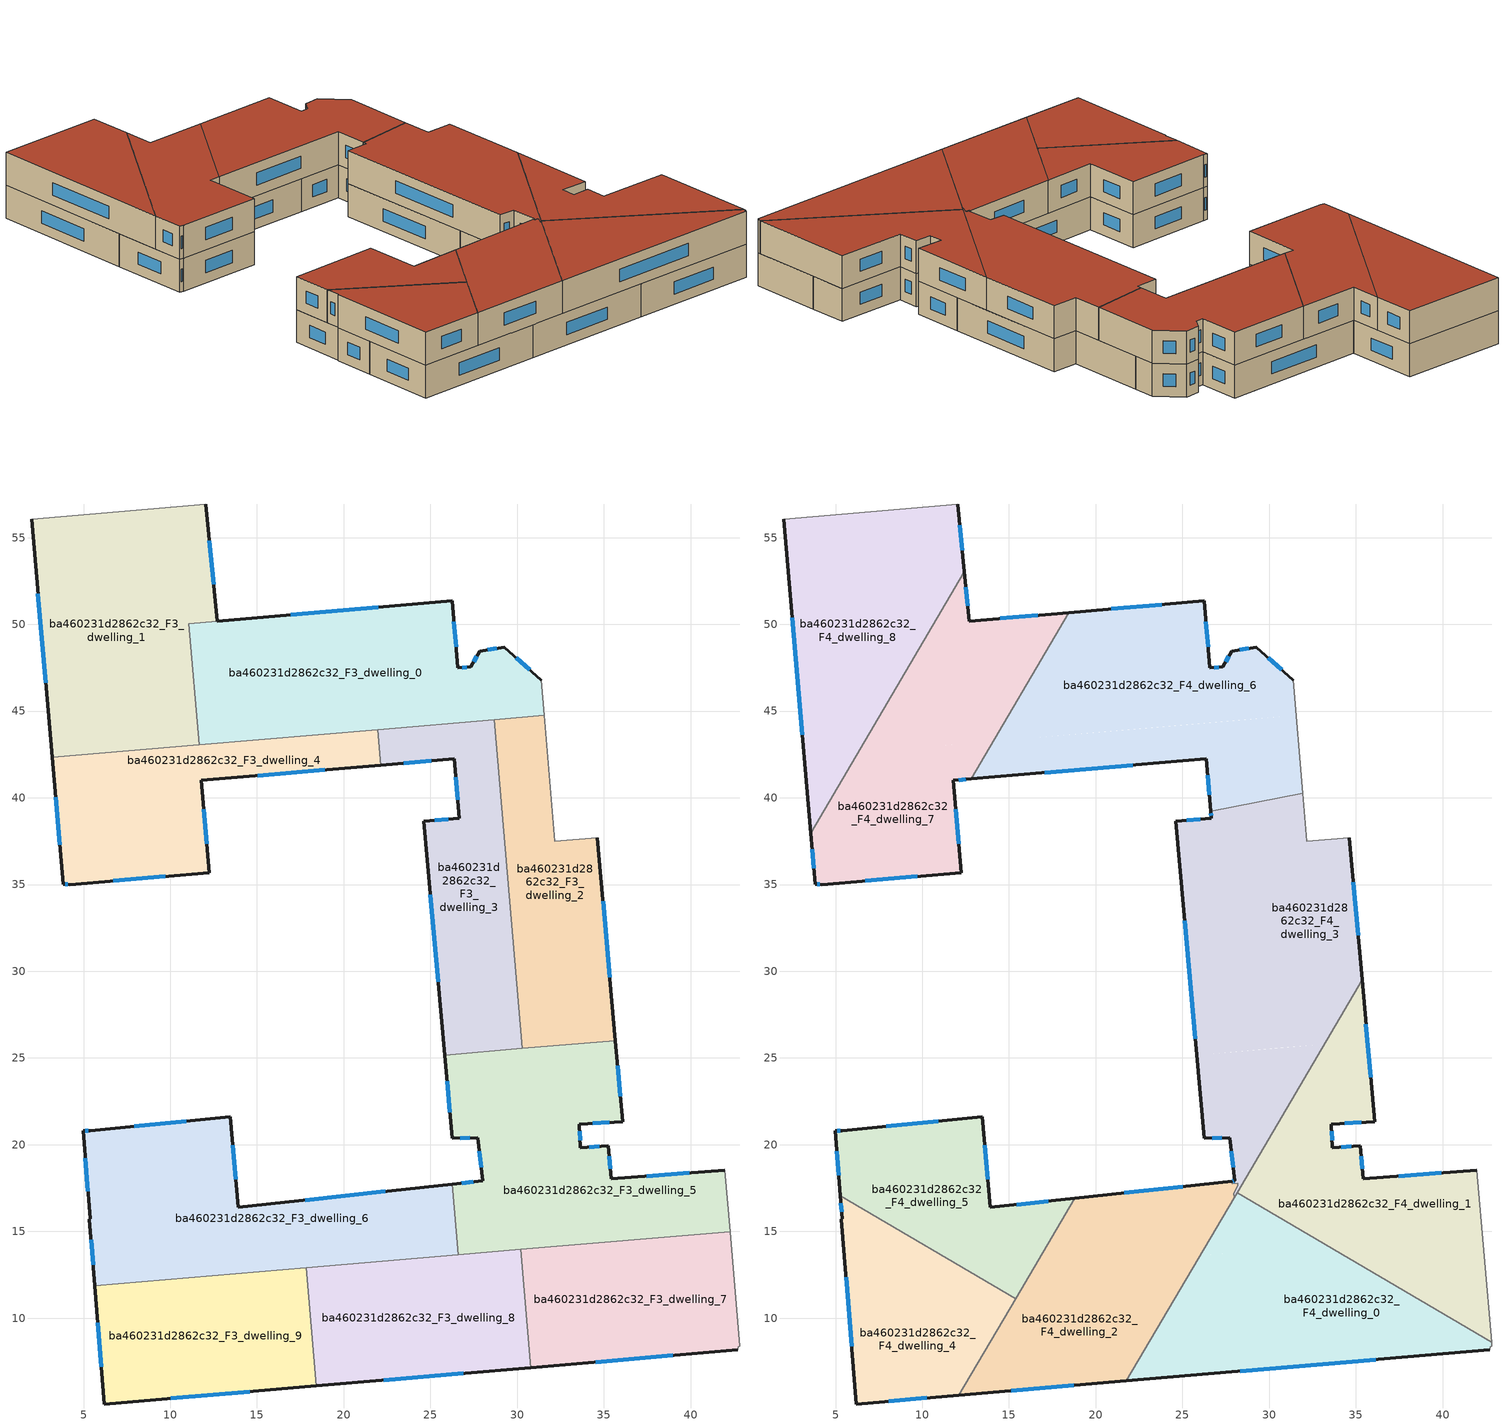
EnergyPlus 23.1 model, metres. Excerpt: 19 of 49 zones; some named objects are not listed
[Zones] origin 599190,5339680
ba460231d2862c32_F3_dwelling_0
 floor to ba460231d2862c32_F2_dwelling_0 (EU_floor_Construction): 29.27,48.69 31.39,46.78 31.56,44.75 11.66,43.05 11.06,50.04 26.25,51.35 26.59,47.49 27.33,47.55 27.85,48.46 z9
 wall outside (EU_wall_Construction): 31.39,46.78 29.27,48.69 27.85,48.46 27.33,47.55 26.59,47.49 26.25,51.35 12.71,50.18 z9:12
 wall adiabatic (EU_wall_Construction): 31.56,44.75 31.39,46.78 z9:12
 wall to ba460231d2862c32_F3_dwelling_1 (EU_wall_Construction): 12.7,50.18 11.06,50.04 11.66,43.05 z9:12
 wall to ba460231d2862c32_F3_dwelling_4 (EU_wall_Construction): 11.66,43.05 21.98,43.93 z9:12
 wall to ba460231d2862c32_F3_dwelling_2 (EU_wall_Construction): 28.69,44.51 31.56,44.75 z9:12
 wall to ba460231d2862c32_F3_dwelling_3 (EU_wall_Construction): 21.98,43.93 28.69,44.51 z9:12
 window (EU_Window_Construction): 27.69,48.18 27.5,47.83 / 28.83,48.62 28.29,48.53 / 30.73,47.38 29.94,48.09 / 22.01,50.98 16.96,50.55 / 26.48,48.7 26.36,50.14 / 27.1,47.53 26.82,47.51 z9.94:11.06
ba460231d2862c32_F3_dwelling_1
 floor to ba460231d2862c32_F2_dwelling_1 (EU_floor_Construction): 12.06,56.94 12.7,50.18 11.06,50.04 11.66,43.05 3.19,42.33 2,56.06 z9
 wall outside (EU_wall_Construction): 12.7,50.18 12.06,56.94 / 2,56.06 3.19,42.33 z9:12
 wall adiabatic (EU_wall_Construction): 12.06,56.94 2,56.06 z9:12
 wall to ba460231d2862c32_F3_dwelling_4 (EU_wall_Construction): 3.19,42.33 11.66,43.05 z9:12
 window (EU_Window_Construction): 12.5,52.3 12.26,54.82 / 2.38,51.76 2.82,46.64 z9.94:11.06
ba460231d2862c32_F3_dwelling_2
 floor to ba460231d2862c32_F2_dwelling_2 (EU_floor_Construction): 31.56,44.75 32.18,37.48 34.63,37.69 35.67,26 30.31,25.55 28.69,44.51 z9
 wall outside (EU_wall_Construction): 35.67,26 34.63,37.69 z9:12
 wall to ba460231d2862c32_F3_dwelling_3 (EU_wall_Construction): 28.69,44.51 30.31,25.55 z9:12
 wall adiabatic (EU_wall_Construction): 34.63,37.69 32.18,37.48 31.56,44.75 z9:12
 wall to ba460231d2862c32_F3_dwelling_5 (EU_wall_Construction): 30.31,25.55 35.67,26 z9:12
 window (EU_Window_Construction): 35.34,29.67 34.96,34.03 z9.94:11.06
ba460231d2862c32_F3_dwelling_3
 floor to ba460231d2862c32_F2_dwelling_3 (EU_floor_Construction): 28.69,44.51 30.31,25.55 25.83,25.16 24.6,38.65 26.66,38.83 26.37,42.25 22.15,41.89 21.97,43.93 z9
 wall outside (EU_wall_Construction): 22.15,41.89 26.37,42.25 26.66,38.83 24.6,38.65 25.83,25.16 z9:12
 wall to ba460231d2862c32_F3_dwelling_4 (EU_wall_Construction): 21.97,43.93 22.15,41.89 z9:12
 wall to ba460231d2862c32_F3_dwelling_5 (EU_wall_Construction): 25.83,25.16 30.31,25.55 z9:12
 window (EU_Window_Construction): 24.99,34.42 25.44,29.39 / 26.02,38.77 25.25,38.71 / 26.46,41.18 26.57,39.9 / 23.47,42 25.05,42.14 z9.94:11.06
ba460231d2862c32_F3_dwelling_4
 floor to ba460231d2862c32_F2_dwelling_4 (EU_floor_Construction): 21.97,43.93 22.15,41.89 11.79,41 12.25,35.69 4.2,35 3.82,35.01 3.19,42.33 z9
 wall outside (EU_wall_Construction): 3.19,42.33 3.82,35.01 4.2,35 12.25,35.69 11.79,41 22.15,41.89 z9:12
 window (EU_Window_Construction): 3.94,35.01 4.08,35 / 3.39,40.04 3.62,37.31 / 15.03,41.28 18.9,41.61 / 12.1,37.35 11.93,39.33 / 6.72,35.21 9.73,35.47 z9.94:11.06
ba460231d2862c32_F3_dwelling_5
 floor to ba460231d2862c32_F2_dwelling_5 (EU_floor_Construction): 35.67,26 36.08,21.33 33.59,21.19 33.65,19.83 35.25,19.93 35.43,18.02 41.98,18.54 42.28,14.99 26.61,13.66 26.26,17.72 28.02,17.91 27.72,20.41 26.26,20.37 25.83,25.16 z9
 wall outside (EU_wall_Construction): 25.83,25.16 26.26,20.37 27.72,20.41 28.02,17.91 26.26,17.72 / 41.98,18.54 35.43,18.02 35.25,19.93 33.65,19.83 33.59,21.19 36.08,21.33 35.67,26 z9:12
 wall adiabatic (EU_wall_Construction): 42.28,14.99 41.98,18.54 z9:12
 wall to ba460231d2862c32_F3_dwelling_6 (EU_wall_Construction): 26.26,17.72 26.61,13.66 z9:12
 wall to ba460231d2862c32_F3_dwelling_7 (EU_wall_Construction): 30.2,13.96 42.28,14.99 z9:12
 wall to ba460231d2862c32_F3_dwelling_8 (EU_wall_Construction): 26.61,13.66 30.2,13.96 z9:12
 window (EU_Window_Construction): 25.96,23.66 26.13,21.87 / 35.95,22.8 35.8,24.54 / 34.37,21.23 35.3,21.29 / 33.63,20.26 33.61,20.76 / 34.75,19.9 34.15,19.86 / 35.37,18.62 35.31,19.33 / 39.93,18.37 37.49,18.18 / 27.47,17.85 26.81,17.78 / 27.81,19.63 27.92,18.7 / 26.72,20.38 27.26,20.4 z9.94:11.06
 ceiling adiabatic (EU_roof_Construction): 33.28,14.23 28.15,17.24 26.54,14.5 26.61,13.66 z12
ba460231d2862c32_F3_dwelling_6
 floor to ba460231d2862c32_F2_dwelling_6 (EU_floor_Construction): 26.26,17.72 26.61,13.66 5.65,11.87 5.34,15.71 5.38,15.72 4.97,20.8 5.4,20.81 13.45,21.6 13.93,16.38 z9
 wall outside (EU_wall_Construction): 26.26,17.72 13.93,16.38 13.45,21.6 5.4,20.81 4.97,20.8 5.38,15.72 5.34,15.71 5.65,11.87 z9:12
 wall to ba460231d2862c32_F3_dwelling_9 (EU_wall_Construction): 5.65,11.87 17.84,12.91 z9:12
 wall to ba460231d2862c32_F3_dwelling_8 (EU_wall_Construction): 17.84,12.91 26.61,13.66 z9:12
 window (EU_Window_Construction): 5.43,14.51 5.55,13.07 / 5.1,19.21 5.25,17.32 / 5.26,20.81 5.11,20.81 / 10.93,21.35 7.92,21.06 / 13.78,18.02 13.6,19.96 / 22.4,17.3 17.8,16.8 z9.94:11.06
ba460231d2862c32_F3_dwelling_7
 floor to ba460231d2862c32_F2_dwelling_7 (EU_floor_Construction): 42.28,14.99 42.85,8.37 42.74,8.35 42.73,8.17 30.78,7.15 30.2,13.96 z9
 wall outside (EU_wall_Construction): 30.78,7.15 42.73,8.17 z9:12
 wall to ba460231d2862c32_F3_dwelling_8 (EU_wall_Construction): 30.2,13.96 30.78,7.15 z9:12
 wall adiabatic (EU_wall_Construction): 42.73,8.17 42.74,8.35 42.85,8.37 42.28,14.99 z9:12
 window (EU_Window_Construction): 34.52,7.47 38.98,7.85 z9.94:11.06
ba460231d2862c32_F3_dwelling_8
 floor to ba460231d2862c32_F2_dwelling_8 (EU_floor_Construction): 30.2,13.96 30.78,7.15 18.43,6.09 17.84,12.91 z9
 wall outside (EU_wall_Construction): 18.43,6.09 30.78,7.15 z9:12
 wall to ba460231d2862c32_F3_dwelling_9 (EU_wall_Construction): 17.84,12.91 18.43,6.09 z9:12
 window (EU_Window_Construction): 22.3,6.42 26.9,6.82 z9.94:11.06
 ceiling adiabatic (EU_roof_Construction): 21.77,6.38 26.02,13.61 17.84,12.91 18.43,6.09 z12
ba460231d2862c32_F3_dwelling_9
 floor to ba460231d2862c32_F2_dwelling_9 (EU_floor_Construction): 17.84,12.91 18.43,6.09 6.2,5.05 5.65,11.87 z9
 wall outside (EU_wall_Construction): 5.65,11.87 6.2,5.05 18.43,6.09 z9:12
 window (EU_Window_Construction): 10.03,5.38 14.59,5.77 / 5.82,9.73 6.03,7.19 z9.94:11.06
 ceiling adiabatic (EU_roof_Construction): 18.43,6.09 17.84,12.91 16.37,12.79 12.12,5.55 z12
ba460231d2862c32_F4_dwelling_0
 floor to ba460231d2862c32_F3_dwelling_7 (EU_floor_Construction): 42.83,8.62 42.85,8.37 42.74,8.35 42.73,8.17 30.78,7.15 30.2,13.96 33.28,14.23 z12
 floor to ba460231d2862c32_F3_dwelling_8 (EU_floor_Construction): 30.2,13.96 30.78,7.15 21.77,6.38 26.02,13.61 z12
 floor to ba460231d2862c32_F3_dwelling_6 (EU_floor_Construction): 26.54,14.5 26.61,13.66 26.02,13.61 z12
 floor adiabatic (EU_floor_Construction): 33.28,14.23 26.61,13.66 26.54,14.5 28.15,17.24 z12
 wall outside (EU_wall_Construction): 21.77,6.38 42.73,8.17 z12:15
 wall adiabatic (EU_wall_Construction): 42.73,8.17 42.74,8.35 42.85,8.37 42.83,8.62 z12:15
 wall to ba460231d2862c32_F4_dwelling_1 (EU_wall_Construction): 42.83,8.62 28.15,17.24 z12:15
 wall to ba460231d2862c32_F4_dwelling_2 (EU_wall_Construction): 27.98,16.94 21.77,6.38 z12:15
 wall to ba460231d2862c32_F4_dwelling_3 (EU_wall_Construction): 28.15,17.24 27.98,16.94 z12:15
 window (EU_Window_Construction): 28.34,6.94 36.16,7.61 z12.94:14.06
 roof outside (EU_roof_Construction): 42.73,8.17 42.74,8.35 42.85,8.37 42.83,8.62 28.15,17.24 21.77,6.38 z15
ba460231d2862c32_F4_dwelling_1
 floor to ba460231d2862c32_F3_dwelling_5 (EU_floor_Construction): 35.67,26 36.08,21.33 33.59,21.19 33.65,19.83 35.25,19.93 35.43,18.02 41.98,18.54 42.28,14.99 33.28,14.23 28.15,17.24 33.17,25.79 z12
 floor to ba460231d2862c32_F3_dwelling_7 (EU_floor_Construction): 42.28,14.99 42.83,8.62 33.28,14.23 z12
 floor to ba460231d2862c32_F3_dwelling_2 (EU_floor_Construction): 35.36,29.51 35.67,26 33.17,25.79 z12
 wall outside (EU_wall_Construction): 41.98,18.54 35.43,18.02 35.25,19.93 33.65,19.83 33.59,21.19 36.08,21.33 35.36,29.51 z12:15
 wall adiabatic (EU_wall_Construction): 42.83,8.62 41.98,18.54 z12:15
 wall to ba460231d2862c32_F4_dwelling_3 (EU_wall_Construction): 35.36,29.51 28.15,17.24 z12:15
 window (EU_Window_Construction): 35.37,18.62 35.31,19.33 / 39.93,18.37 37.49,18.18 / 35.86,23.9 35.58,26.95 / 34.37,21.23 35.3,21.29 / 33.63,20.26 33.61,20.76 / 34.75,19.9 34.15,19.86 z12.94:14.06
 roof outside (EU_roof_Construction): 42.83,8.62 41.98,18.54 35.43,18.02 35.25,19.93 33.65,19.83 33.59,21.19 36.08,21.33 35.36,29.51 28.15,17.24 z15
ba460231d2862c32_F4_dwelling_2
 floor to ba460231d2862c32_F3_dwelling_5 (EU_floor_Construction): 28.18,17.78 28.2,17.62 27.95,17.19 27.98,16.94 26.54,14.5 26.26,17.72 27.87,17.9 27.88,17.75 z12
 floor to ba460231d2862c32_F3_dwelling_6 (EU_floor_Construction): 26.26,17.72 26.54,14.5 26.02,13.61 16.37,12.79 18.79,16.91 z12
 floor adiabatic (EU_floor_Construction): 26.02,13.61 21.77,6.38 12.12,5.55 16.37,12.79 z12
 wall outside (EU_wall_Construction): 12.12,5.55 21.77,6.38 / 27.86,17.9 18.79,16.91 z12:15
 wall to ba460231d2862c32_F4_dwelling_3 (EU_wall_Construction): 27.98,16.94 27.95,17.19 28.2,17.62 28.18,17.78 27.88,17.75 27.86,17.9 z12:15
 wall to ba460231d2862c32_F4_dwelling_5 (EU_wall_Construction): 18.79,16.91 15.39,11.12 z12:15
 wall to ba460231d2862c32_F4_dwelling_4 (EU_wall_Construction): 15.39,11.11 12.12,5.55 z12:15
 window (EU_Window_Construction): 15.15,5.81 18.75,6.12 / 25.02,17.59 21.63,17.22 z12.94:14.06
 roof outside (EU_roof_Construction): 21.77,6.38 27.98,16.94 27.95,17.19 28.2,17.62 28.18,17.78 27.88,17.75 27.86,17.9 18.79,16.91 12.12,5.55 z15
ba460231d2862c32_F4_dwelling_3
 floor to ba460231d2862c32_F3_dwelling_2 (EU_floor_Construction): 34.63,37.69 35.36,29.51 33.17,25.79 30.31,25.55 29.1,39.7 31.95,40.25 32.18,37.48 z12
 floor to ba460231d2862c32_F3_dwelling_3 (EU_floor_Construction): 29.1,39.7 30.31,25.55 25.83,25.16 24.6,38.65 26.66,38.83 26.63,39.22 z12
 floor to ba460231d2862c32_F3_dwelling_5 (EU_floor_Construction): 33.17,25.79 27.98,16.94 27.95,17.19 28.2,17.62 28.18,17.78 27.88,17.75 27.87,17.9 28.02,17.91 27.72,20.41 26.26,20.37 25.83,25.16 z12
 wall outside (EU_wall_Construction): 26.63,39.22 26.66,38.83 24.6,38.65 26.26,20.37 27.72,20.41 28.02,17.91 27.86,17.9 / 35.36,29.51 34.63,37.69 z12:15
 wall to ba460231d2862c32_F4_dwelling_6 (EU_wall_Construction): 31.95,40.25 26.63,39.22 z12:15
 wall adiabatic (EU_wall_Construction): 34.63,37.69 32.18,37.48 31.95,40.25 z12:15
 window (EU_Window_Construction): 27.97,17.91 27.91,17.9 / 27.81,19.63 27.92,18.7 / 26.72,20.38 27.26,20.4 / 25.12,32.92 25.74,26.1 / 26.02,38.77 25.25,38.71 / 26.64,39.1 26.65,38.95 / 35.13,32.07 34.86,35.13 z12.94:14.06
 roof outside (EU_roof_Construction): 28.2,17.62 27.95,17.19 27.98,16.94 35.36,29.51 34.63,37.69 32.18,37.48 31.95,40.25 26.63,39.22 26.66,38.83 24.6,38.65 26.26,20.37 27.72,20.41 28.02,17.91 27.86,17.9 27.88,17.75 28.18,17.78 z15
ba460231d2862c32_F4_dwelling_4
 floor to ba460231d2862c32_F3_dwelling_9 (EU_floor_Construction): 15.39,11.12 12.12,5.55 6.2,5.05 5.65,11.87 13.03,12.5 z12
 floor to ba460231d2862c32_F3_dwelling_6 (EU_floor_Construction): 13.03,12.5 5.65,11.87 5.34,15.71 5.38,15.72 5.27,17.05 z12
 wall outside (EU_wall_Construction): 5.27,17.05 5.38,15.72 5.34,15.71 6.2,5.05 12.12,5.55 z12:15
 wall to ba460231d2862c32_F4_dwelling_5 (EU_wall_Construction): 15.39,11.12 5.27,17.05 z12:15
 window (EU_Window_Construction): 5.31,16.64 5.35,16.14 / 8.06,5.21 10.26,5.4 / 5.61,12.37 5.93,8.39 z12.94:14.06
 roof outside (EU_roof_Construction): 12.12,5.55 15.39,11.12 5.27,17.05 5.38,15.72 5.34,15.71 6.2,5.05 z15
ba460231d2862c32_F4_dwelling_5
 floor to ba460231d2862c32_F3_dwelling_6 (EU_floor_Construction): 18.79,16.91 16.37,12.79 13.03,12.5 5.27,17.05 4.97,20.8 5.4,20.81 13.45,21.6 13.93,16.38 z12
 floor to ba460231d2862c32_F3_dwelling_9 (EU_floor_Construction): 16.37,12.79 15.39,11.12 13.03,12.5 z12
 wall outside (EU_wall_Construction): 18.79,16.91 13.93,16.38 13.45,21.6 5.4,20.81 4.97,20.8 5.27,17.05 z12:15
 window (EU_Window_Construction): 10.93,21.35 7.92,21.06 / 13.78,18.02 13.6,19.96 / 17.27,16.74 15.45,16.54 / 5.07,19.63 5.18,18.23 / 5.26,20.81 5.11,20.81 z12.94:14.06
 roof outside (EU_roof_Construction): 15.39,11.12 18.79,16.91 13.93,16.38 13.45,21.6 5.4,20.81 4.97,20.8 5.27,17.05 z15
ba460231d2862c32_F4_dwelling_6
 floor to ba460231d2862c32_F3_dwelling_0 (EU_floor_Construction): 29.27,48.69 31.39,46.78 31.56,44.75 14.1,43.26 18.45,50.68 26.25,51.35 26.59,47.49 27.33,47.55 27.85,48.46 z12
 floor to ba460231d2862c32_F3_dwelling_4 (EU_floor_Construction): 21.98,43.93 22.15,41.89 12.82,41.09 14.1,43.26 z12
 floor to ba460231d2862c32_F3_dwelling_2 (EU_floor_Construction): 31.56,44.75 31.95,40.25 29.1,39.7 28.69,44.51 z12
 floor to ba460231d2862c32_F3_dwelling_3 (EU_floor_Construction): 28.69,44.51 29.1,39.7 26.63,39.22 26.37,42.25 22.15,41.89 21.98,43.93 z12
 wall outside (EU_wall_Construction): 12.82,41.09 26.37,42.25 26.63,39.22 / 31.39,46.78 29.27,48.69 27.85,48.46 27.33,47.55 26.59,47.49 26.25,51.35 18.45,50.68 z12:15
 wall to ba460231d2862c32_F4_dwelling_7 (EU_wall_Construction): 18.45,50.68 12.82,41.09 z12:15
 wall adiabatic (EU_wall_Construction): 31.95,40.25 31.39,46.78 z12:15
 window (EU_Window_Construction): 17.07,41.45 22.12,41.89 / 23.81,51.14 20.9,50.89 / 26.48,48.7 26.36,50.14 / 27.1,47.53 26.82,47.51 / 27.69,48.18 27.5,47.83 / 28.83,48.62 28.29,48.53 / 30.73,47.38 29.94,48.09 / 26.45,41.3 26.55,40.17 z12.94:14.06
 roof outside (EU_roof_Construction): 31.95,40.25 31.39,46.78 29.27,48.69 27.85,48.46 27.33,47.55 26.59,47.49 26.25,51.35 18.45,50.68 12.82,41.09 26.37,42.25 26.63,39.22 z15
ba460231d2862c32_F4_dwelling_7
 floor to ba460231d2862c32_F3_dwelling_4 (EU_floor_Construction): 14.1,43.26 12.82,41.09 11.79,41 12.25,35.69 4.2,35 3.82,35.01 3.57,37.95 6.3,42.6 z12
 floor to ba460231d2862c32_F3_dwelling_0 (EU_floor_Construction): 18.45,50.68 14.1,43.26 11.66,43.05 11.06,50.04 z12
 floor to ba460231d2862c32_F3_dwelling_1 (EU_floor_Construction): 12.43,53.04 12.7,50.18 11.06,50.04 11.66,43.05 6.3,42.6 z12
 wall outside (EU_wall_Construction): 3.57,37.95 3.82,35.01 4.2,35 12.25,35.69 11.79,41 12.82,41.09 / 18.45,50.68 12.7,50.18 12.43,53.04 z12:15
 wall to ba460231d2862c32_F4_dwelling_8 (EU_wall_Construction): 12.43,53.04 3.57,37.95 z12:15
 window (EU_Window_Construction): 3.94,35.01 4.08,35 / 3.65,37.03 3.74,35.93 / 12.62,51.08 12.52,52.15 / 16.65,50.52 14.51,50.34 / 12.11,41.03 12.5,41.06 / 12.1,37.35 11.93,39.33 / 6.72,35.21 9.73,35.47 z12.94:14.06
 roof outside (EU_roof_Construction): 12.25,35.69 11.79,41 12.82,41.09 18.45,50.68 12.7,50.18 12.43,53.04 3.57,37.95 3.82,35.01 4.2,35 z15
ba460231d2862c32_F4_dwelling_8
 floor to ba460231d2862c32_F3_dwelling_1 (EU_floor_Construction): 12.06,56.94 12.43,53.04 6.3,42.6 3.19,42.33 2,56.06 z12
 floor to ba460231d2862c32_F3_dwelling_4 (EU_floor_Construction): 6.3,42.6 3.57,37.95 3.19,42.33 z12
 wall outside (EU_wall_Construction): 2,56.06 3.57,37.95 / 12.43,53.04 12.06,56.94 z12:15
 wall adiabatic (EU_wall_Construction): 12.06,56.94 2,56.06 z12:15
 window (EU_Window_Construction): 2.49,50.38 3.08,43.63 / 12.31,54.26 12.17,55.72 z12.94:14.06
 roof outside (EU_roof_Construction): 3.57,37.95 12.43,53.04 12.06,56.94 2,56.06 z15
[Building]
EU S2 Campaign: North Axis=0; Terrain=City; Solar Distribution=FullExterior
[Site:Location]
Vienna: Latitude=48; Longitude=16.5; Time Zone=1; Elevation=183
[SizingPeriod:WeatherFileDays]
AnnualSizingPeriod: Begin Month=1; Begin Day of Month=1; End Month=12; End Day of Month=31; Day of Week for Start Day=Monday; Use Weather File Daylight Saving Period=No; Use Weather File Rain and Snow Indicators=No
[MATERIAL]
EU_InternalMass_Material: Roughness=MediumRough; Thickness=0.1; Conductivity=1; Density=1800; Specific Heat=900; Thermal Absorptance=0.9; Solar Absorptance=0.7; Visible Absorptance=0.7
[MATERIAL:NOMASS] Roughness=MediumRough; Thermal Absorptance=0.9; Solar Absorptance=0.7; Visible Absorptance=0.7
Name | Thermal Resistance
EU_wall_NoMass | 0.914258
EU_roof_NoMass | 0.954009
EU_floor_NoMass | 1.09711
[WINDOWMATERIAL:SIMPLEGLAZINGSYSTEM]
EU_Window_SimpleGlazing: UFactor=2.09642; Solar Heat Gain Coefficient=0.65; Visible Transmittance=0.65
[CONSTRUCTION]
EU_wall_Construction: EU_wall_NoMass
EU_roof_Construction: EU_roof_NoMass
EU_floor_Construction: EU_floor_NoMass
EU_Window_Construction: EU_Window_SimpleGlazing
EU_InternalMass_Construction: EU_InternalMass_Material
[ZONE] Type=1; Multiplier=1; Ceiling Height=autocalculate; Floor Area=autocalculate; Part of Total Floor Area=Yes
Name | Volume
ba460231d2862c32_F3_dwelling_0 | 369.883
ba460231d2862c32_F4_dwelling_0 | 335.484
ba460231d2862c32_F3_dwelling_1 | 384.804
ba460231d2862c32_F4_dwelling_1 | 335.495
ba460231d2862c32_F3_dwelling_2 | 251.637
ba460231d2862c32_F4_dwelling_2 | 314.822
ba460231d2862c32_F3_dwelling_3 | 251.6
ba460231d2862c32_F4_dwelling_3 | 480.674
ba460231d2862c32_F3_dwelling_4 | 251.621
ba460231d2862c32_F4_dwelling_4 | 221.366
ba460231d2862c32_F3_dwelling_5 | 377.422
ba460231d2862c32_F4_dwelling_5 | 221.333
ba460231d2862c32_F3_dwelling_6 | 377.431
ba460231d2862c32_F4_dwelling_6 | 423.177
ba460231d2862c32_F3_dwelling_7 | 248.802
ba460231d2862c32_F4_dwelling_7 | 351.469
ba460231d2862c32_F3_dwelling_8 | 254.412
ba460231d2862c32_F4_dwelling_8 | 335.465
ba460231d2862c32_F3_dwelling_9 | 251.58
[INTERNALMASS] Construction=EU_InternalMass_Construction
Name | Zone or ZoneList | Surface Area
ba460231d2862c32_F3_dwelling_0_EU_InternalMass | ba460231d2862c32_F3_dwelling_0 | 123.329
ba460231d2862c32_F3_dwelling_1_EU_InternalMass | ba460231d2862c32_F3_dwelling_1 | 128.268
ba460231d2862c32_F3_dwelling_2_EU_InternalMass | ba460231d2862c32_F3_dwelling_2 | 83.8791
ba460231d2862c32_F3_dwelling_3_EU_InternalMass | ba460231d2862c32_F3_dwelling_3 | 83.8667
ba460231d2862c32_F3_dwelling_4_EU_InternalMass | ba460231d2862c32_F3_dwelling_4 | 83.874
ba460231d2862c32_F3_dwelling_5_EU_InternalMass | ba460231d2862c32_F3_dwelling_5 | 125.807
ba460231d2862c32_F3_dwelling_6_EU_InternalMass | ba460231d2862c32_F3_dwelling_6 | 125.81
ba460231d2862c32_F3_dwelling_7_EU_InternalMass | ba460231d2862c32_F3_dwelling_7 | 82.9337
ba460231d2862c32_F3_dwelling_8_EU_InternalMass | ba460231d2862c32_F3_dwelling_8 | 84.8036
ba460231d2862c32_F3_dwelling_9_EU_InternalMass | ba460231d2862c32_F3_dwelling_9 | 83.8601
ba460231d2862c32_F4_dwelling_0_EU_InternalMass | ba460231d2862c32_F4_dwelling_0 | 111.831
ba460231d2862c32_F4_dwelling_1_EU_InternalMass | ba460231d2862c32_F4_dwelling_1 | 111.831
ba460231d2862c32_F4_dwelling_2_EU_InternalMass | ba460231d2862c32_F4_dwelling_2 | 104.941
ba460231d2862c32_F4_dwelling_3_EU_InternalMass | ba460231d2862c32_F4_dwelling_3 | 160.218
ba460231d2862c32_F4_dwelling_4_EU_InternalMass | ba460231d2862c32_F4_dwelling_4 | 73.7896
ba460231d2862c32_F4_dwelling_5_EU_InternalMass | ba460231d2862c32_F4_dwelling_5 | 73.7776
ba460231d2862c32_F4_dwelling_6_EU_InternalMass | ba460231d2862c32_F4_dwelling_6 | 141.058
ba460231d2862c32_F4_dwelling_7_EU_InternalMass | ba460231d2862c32_F4_dwelling_7 | 117.158
ba460231d2862c32_F4_dwelling_8_EU_InternalMass | ba460231d2862c32_F4_dwelling_8 | 111.822
[OTHEREQUIPMENT] Fuel Type=Electricity; Design Level Calculation Method=Watts/Area; Power per Zone Floor Area=1; Fraction Latent=0; Fraction Radiant=0; Fraction Lost=0; Carbon Dioxide Generation Rate=0; EndUse Subcategory=EU_Step8_InternalGains
Name | Zone or ZoneList or Space or SpaceList | Schedule
EU_Step8_InternalGain_ba460231d2862c32_F3_dwelling_0_f000 | ba460231d2862c32_F3_dwelling_0 | EU_Step8_GainSchedule_ba460231d2862c32_F3_dwelling_0_f000
EU_Step8_InternalGain_ba460231d2862c32_F3_dwelling_1_f000 | ba460231d2862c32_F3_dwelling_1 | EU_Step8_GainSchedule_ba460231d2862c32_F3_dwelling_1_f000
EU_Step8_InternalGain_ba460231d2862c32_F3_dwelling_2_f000 | ba460231d2862c32_F3_dwelling_2 | EU_Step8_GainSchedule_ba460231d2862c32_F3_dwelling_2_f000
EU_Step8_InternalGain_ba460231d2862c32_F3_dwelling_3_f000 | ba460231d2862c32_F3_dwelling_3 | EU_Step8_GainSchedule_ba460231d2862c32_F3_dwelling_3_f000
EU_Step8_InternalGain_ba460231d2862c32_F3_dwelling_4_f000 | ba460231d2862c32_F3_dwelling_4 | EU_Step8_GainSchedule_ba460231d2862c32_F3_dwelling_4_f000
EU_Step8_InternalGain_ba460231d2862c32_F3_dwelling_5_f000 | ba460231d2862c32_F3_dwelling_5 | EU_Step8_GainSchedule_ba460231d2862c32_F3_dwelling_5_f000
EU_Step8_InternalGain_ba460231d2862c32_F3_dwelling_6_f000 | ba460231d2862c32_F3_dwelling_6 | EU_Step8_GainSchedule_ba460231d2862c32_F3_dwelling_6_f000
EU_Step8_InternalGain_ba460231d2862c32_F3_dwelling_7_f000 | ba460231d2862c32_F3_dwelling_7 | EU_Step8_GainSchedule_ba460231d2862c32_F3_dwelling_7_f000
EU_Step8_InternalGain_ba460231d2862c32_F3_dwelling_8_f000 | ba460231d2862c32_F3_dwelling_8 | EU_Step8_GainSchedule_ba460231d2862c32_F3_dwelling_8_f000
EU_Step8_InternalGain_ba460231d2862c32_F3_dwelling_9_f000 | ba460231d2862c32_F3_dwelling_9 | EU_Step8_GainSchedule_ba460231d2862c32_F3_dwelling_9_f000
EU_Step8_InternalGain_ba460231d2862c32_F4_dwelling_0_f000 | ba460231d2862c32_F4_dwelling_0 | EU_Step8_GainSchedule_ba460231d2862c32_F4_dwelling_0_f000
EU_Step8_InternalGain_ba460231d2862c32_F4_dwelling_1_f000 | ba460231d2862c32_F4_dwelling_1 | EU_Step8_GainSchedule_ba460231d2862c32_F4_dwelling_1_f000
EU_Step8_InternalGain_ba460231d2862c32_F4_dwelling_2_f000 | ba460231d2862c32_F4_dwelling_2 | EU_Step8_GainSchedule_ba460231d2862c32_F4_dwelling_2_f000
EU_Step8_InternalGain_ba460231d2862c32_F4_dwelling_3_f000 | ba460231d2862c32_F4_dwelling_3 | EU_Step8_GainSchedule_ba460231d2862c32_F4_dwelling_3_f000
EU_Step8_InternalGain_ba460231d2862c32_F4_dwelling_4_f000 | ba460231d2862c32_F4_dwelling_4 | EU_Step8_GainSchedule_ba460231d2862c32_F4_dwelling_4_f000
EU_Step8_InternalGain_ba460231d2862c32_F4_dwelling_5_f000 | ba460231d2862c32_F4_dwelling_5 | EU_Step8_GainSchedule_ba460231d2862c32_F4_dwelling_5_f000
EU_Step8_InternalGain_ba460231d2862c32_F4_dwelling_6_f000 | ba460231d2862c32_F4_dwelling_6 | EU_Step8_GainSchedule_ba460231d2862c32_F4_dwelling_6_f000
EU_Step8_InternalGain_ba460231d2862c32_F4_dwelling_7_f000 | ba460231d2862c32_F4_dwelling_7 | EU_Step8_GainSchedule_ba460231d2862c32_F4_dwelling_7_f000
EU_Step8_InternalGain_ba460231d2862c32_F4_dwelling_8_f000 | ba460231d2862c32_F4_dwelling_8 | EU_Step8_GainSchedule_ba460231d2862c32_F4_dwelling_8_f000
[ZONEVENTILATION:DESIGNFLOWRATE] Schedule=EU_AlwaysOn; Design Flow Rate Calculation Method=AirChanges/Hour; Air Changes per Hour=0.546891; Ventilation Type=Natural; Fan Pressure Rise=0; Fan Total Efficiency=1; Constant Term Coefficient=1; Temperature Term Coefficient=0; Velocity Term Coefficient=0; Velocity Squared Term Coefficient=0; Minimum Indoor Temperature=-100; Maximum Indoor Temperature=100; Delta Temperature=-100; Minimum Outdoor Temperature=-100; Maximum Outdoor Temperature=100; Maximum Wind Speed=40
Name | Zone or ZoneList or Space or SpaceList
EU_ConstantAir_ba460231d2862c32_F3_dwelling_0 | ba460231d2862c32_F3_dwelling_0
EU_ConstantAir_ba460231d2862c32_F3_dwelling_1 | ba460231d2862c32_F3_dwelling_1
EU_ConstantAir_ba460231d2862c32_F3_dwelling_2 | ba460231d2862c32_F3_dwelling_2
EU_ConstantAir_ba460231d2862c32_F3_dwelling_3 | ba460231d2862c32_F3_dwelling_3
EU_ConstantAir_ba460231d2862c32_F3_dwelling_4 | ba460231d2862c32_F3_dwelling_4
EU_ConstantAir_ba460231d2862c32_F3_dwelling_5 | ba460231d2862c32_F3_dwelling_5
EU_ConstantAir_ba460231d2862c32_F3_dwelling_6 | ba460231d2862c32_F3_dwelling_6
EU_ConstantAir_ba460231d2862c32_F3_dwelling_7 | ba460231d2862c32_F3_dwelling_7
EU_ConstantAir_ba460231d2862c32_F3_dwelling_8 | ba460231d2862c32_F3_dwelling_8
EU_ConstantAir_ba460231d2862c32_F3_dwelling_9 | ba460231d2862c32_F3_dwelling_9
EU_ConstantAir_ba460231d2862c32_F4_dwelling_0 | ba460231d2862c32_F4_dwelling_0
EU_ConstantAir_ba460231d2862c32_F4_dwelling_1 | ba460231d2862c32_F4_dwelling_1
EU_ConstantAir_ba460231d2862c32_F4_dwelling_2 | ba460231d2862c32_F4_dwelling_2
EU_ConstantAir_ba460231d2862c32_F4_dwelling_3 | ba460231d2862c32_F4_dwelling_3
EU_ConstantAir_ba460231d2862c32_F4_dwelling_4 | ba460231d2862c32_F4_dwelling_4
EU_ConstantAir_ba460231d2862c32_F4_dwelling_5 | ba460231d2862c32_F4_dwelling_5
EU_ConstantAir_ba460231d2862c32_F4_dwelling_6 | ba460231d2862c32_F4_dwelling_6
EU_ConstantAir_ba460231d2862c32_F4_dwelling_7 | ba460231d2862c32_F4_dwelling_7
EU_ConstantAir_ba460231d2862c32_F4_dwelling_8 | ba460231d2862c32_F4_dwelling_8
[HVACTEMPLATE:THERMOSTAT] Constant Heating Setpoint=20; Constant Cooling Setpoint=50
EU_HeatOnly_ba460231d2862c32_F3_dwelling_5; EU_HeatOnly_ba460231d2862c32_F3_dwelling_6; EU_HeatOnly_ba460231d2862c32_F3_dwelling_7; EU_HeatOnly_ba460231d2862c32_F3_dwelling_8; EU_HeatOnly_ba460231d2862c32_F3_dwelling_9; EU_HeatOnly_ba460231d2862c32_F4_dwelling_0; EU_HeatOnly_ba460231d2862c32_F4_dwelling_1; EU_HeatOnly_ba460231d2862c32_F4_dwelling_2; EU_HeatOnly_ba460231d2862c32_F4_dwelling_3; EU_HeatOnly_ba460231d2862c32_F4_dwelling_4; EU_HeatOnly_ba460231d2862c32_F4_dwelling_5; EU_HeatOnly_ba460231d2862c32_F4_dwelling_6; EU_HeatOnly_ba460231d2862c32_F4_dwelling_7; EU_HeatOnly_ba460231d2862c32_F4_dwelling_8
[HVACTEMPLATE:ZONE:IDEALLOADSAIRSYSTEM] System Availability Schedule=EU_AlwaysOn; Maximum Heating Supply Air Temperature=50; Minimum Cooling Supply Air Temperature=13; Maximum Heating Supply Air Humidity Ratio=0.0156; Minimum Cooling Supply Air Humidity Ratio=0.0077; Heating Limit=NoLimit; Cooling Limit=NoLimit; Heating Availability Schedule=EU_AlwaysOn; Cooling Availability Schedule=EU_CoolingOff; Dehumidification Control Type=ConstantSensibleHeatRatio; Cooling Sensible Heat Ratio=0.7; Dehumidification Setpoint=60; Humidification Control Type=None; Humidification Setpoint=30; Outdoor Air Method=None; Outdoor Air Flow Rate per Person=0.00944; Outdoor Air Flow Rate per Zone Floor Area=0; Outdoor Air Flow Rate per Zone=0; Demand Controlled Ventilation Type=None; Outdoor Air Economizer Type=NoEconomizer; Heat Recovery Type=None; Sensible Heat Recovery Effectiveness=0.7; Latent Heat Recovery Effectiveness=0.65
Name | Template Thermostat
ba460231d2862c32_F3_dwelling_0 | EU_HeatOnly_ba460231d2862c32_F3_dwelling_0
ba460231d2862c32_F3_dwelling_1 | EU_HeatOnly_ba460231d2862c32_F3_dwelling_1
ba460231d2862c32_F3_dwelling_2 | EU_HeatOnly_ba460231d2862c32_F3_dwelling_2
ba460231d2862c32_F3_dwelling_3 | EU_HeatOnly_ba460231d2862c32_F3_dwelling_3
ba460231d2862c32_F3_dwelling_4 | EU_HeatOnly_ba460231d2862c32_F3_dwelling_4
ba460231d2862c32_F3_dwelling_5 | EU_HeatOnly_ba460231d2862c32_F3_dwelling_5
ba460231d2862c32_F3_dwelling_6 | EU_HeatOnly_ba460231d2862c32_F3_dwelling_6
ba460231d2862c32_F3_dwelling_7 | EU_HeatOnly_ba460231d2862c32_F3_dwelling_7
ba460231d2862c32_F3_dwelling_8 | EU_HeatOnly_ba460231d2862c32_F3_dwelling_8
ba460231d2862c32_F3_dwelling_9 | EU_HeatOnly_ba460231d2862c32_F3_dwelling_9
ba460231d2862c32_F4_dwelling_0 | EU_HeatOnly_ba460231d2862c32_F4_dwelling_0
ba460231d2862c32_F4_dwelling_1 | EU_HeatOnly_ba460231d2862c32_F4_dwelling_1
ba460231d2862c32_F4_dwelling_2 | EU_HeatOnly_ba460231d2862c32_F4_dwelling_2
ba460231d2862c32_F4_dwelling_3 | EU_HeatOnly_ba460231d2862c32_F4_dwelling_3
ba460231d2862c32_F4_dwelling_4 | EU_HeatOnly_ba460231d2862c32_F4_dwelling_4
ba460231d2862c32_F4_dwelling_5 | EU_HeatOnly_ba460231d2862c32_F4_dwelling_5
ba460231d2862c32_F4_dwelling_6 | EU_HeatOnly_ba460231d2862c32_F4_dwelling_6
ba460231d2862c32_F4_dwelling_7 | EU_HeatOnly_ba460231d2862c32_F4_dwelling_7
ba460231d2862c32_F4_dwelling_8 | EU_HeatOnly_ba460231d2862c32_F4_dwelling_8
[SIZING:ZONE] Zone Cooling Design Supply Air Temperature Input Method=SupplyAirTemperature; Zone Cooling Design Supply Air Temperature=13; Zone Heating Design Supply Air Temperature Input Method=SupplyAirTemperature; Zone Heating Design Supply Air Temperature=50; Zone Cooling Design Supply Air Humidity Ratio=0.008; Zone Heating Design Supply Air Humidity Ratio=0.008; Cooling Design Air Flow Method=DesignDay; Cooling Design Air Flow Rate=0; Cooling Minimum Air Flow per Zone Floor Area=0.000762; Cooling Minimum Air Flow=0; Cooling Minimum Air Flow Fraction=0.2; Heating Design Air Flow Method=DesignDay; Heating Design Air Flow Rate=0; Heating Maximum Air Flow per Zone Floor Area=0.002032; Heating Maximum Air Flow=0.141576; Heating Maximum Air Flow Fraction=0.3; Account for Dedicated Outdoor Air System=No; Dedicated Outdoor Air System Control Strategy=NeutralSupplyAir; Dedicated Outdoor Air Low Setpoint Temperature for Design=autosize; Dedicated Outdoor Air High Setpoint Temperature for Design=autosize; Zone Load Sizing Method=Sensible Load Only No Latent Load; Zone Latent Cooling Design Supply Air Humidity Ratio Input Method=HumidityRatioDifference; Zone Cooling Design Supply Air Humidity Ratio Difference=0.005; Zone Latent Heating Design Supply Air Humidity Ratio Input Method=HumidityRatioDifference; Zone Humidification Design Supply Air Humidity Ratio Difference=0.005
ba460231d2862c32_F3_dwelling_0; ba460231d2862c32_F3_dwelling_1; ba460231d2862c32_F3_dwelling_2; ba460231d2862c32_F3_dwelling_3; ba460231d2862c32_F3_dwelling_4; ba460231d2862c32_F3_dwelling_5; ba460231d2862c32_F3_dwelling_6; ba460231d2862c32_F3_dwelling_7; ba460231d2862c32_F3_dwelling_8; ba460231d2862c32_F3_dwelling_9; ba460231d2862c32_F4_dwelling_0; ba460231d2862c32_F4_dwelling_1; ba460231d2862c32_F4_dwelling_2; ba460231d2862c32_F4_dwelling_3; ba460231d2862c32_F4_dwelling_4; ba460231d2862c32_F4_dwelling_5; ba460231d2862c32_F4_dwelling_6; ba460231d2862c32_F4_dwelling_7; ba460231d2862c32_F4_dwelling_8
[SCHEDULE:CONSTANT]
Name | Hourly Value
EU_AlwaysOn | 1
EU_CoolingOff | 0
[SCHEDULE:FILE] Column Number=1; Rows to Skip at Top=0; Number of Hours of Data=8760; Column Separator=Comma; Interpolate to Timestep=No; Minutes per Item=60; Adjust Schedule for Daylight Savings=Yes
Name | File
EU_Step8_GainSchedule_ba460231d2862c32_F3_dwelling_0_f000 | ../../schedules/ba460231d2862c32/ba460231d2862c32_F3_dwelling_0_f000_gain.csv
EU_Step8_GainSchedule_ba460231d2862c32_F3_dwelling_1_f000 | ../../schedules/ba460231d2862c32/ba460231d2862c32_F3_dwelling_1_f000_gain.csv
EU_Step8_GainSchedule_ba460231d2862c32_F3_dwelling_2_f000 | ../../schedules/ba460231d2862c32/ba460231d2862c32_F3_dwelling_2_f000_gain.csv
EU_Step8_GainSchedule_ba460231d2862c32_F3_dwelling_3_f000 | ../../schedules/ba460231d2862c32/ba460231d2862c32_F3_dwelling_3_f000_gain.csv
EU_Step8_GainSchedule_ba460231d2862c32_F3_dwelling_4_f000 | ../../schedules/ba460231d2862c32/ba460231d2862c32_F3_dwelling_4_f000_gain.csv
EU_Step8_GainSchedule_ba460231d2862c32_F3_dwelling_5_f000 | ../../schedules/ba460231d2862c32/ba460231d2862c32_F3_dwelling_5_f000_gain.csv
EU_Step8_GainSchedule_ba460231d2862c32_F3_dwelling_6_f000 | ../../schedules/ba460231d2862c32/ba460231d2862c32_F3_dwelling_6_f000_gain.csv
EU_Step8_GainSchedule_ba460231d2862c32_F3_dwelling_7_f000 | ../../schedules/ba460231d2862c32/ba460231d2862c32_F3_dwelling_7_f000_gain.csv
EU_Step8_GainSchedule_ba460231d2862c32_F3_dwelling_8_f000 | ../../schedules/ba460231d2862c32/ba460231d2862c32_F3_dwelling_8_f000_gain.csv
EU_Step8_GainSchedule_ba460231d2862c32_F3_dwelling_9_f000 | ../../schedules/ba460231d2862c32/ba460231d2862c32_F3_dwelling_9_f000_gain.csv
EU_Step8_GainSchedule_ba460231d2862c32_F4_dwelling_0_f000 | ../../schedules/ba460231d2862c32/ba460231d2862c32_F4_dwelling_0_f000_gain.csv
EU_Step8_GainSchedule_ba460231d2862c32_F4_dwelling_1_f000 | ../../schedules/ba460231d2862c32/ba460231d2862c32_F4_dwelling_1_f000_gain.csv
EU_Step8_GainSchedule_ba460231d2862c32_F4_dwelling_2_f000 | ../../schedules/ba460231d2862c32/ba460231d2862c32_F4_dwelling_2_f000_gain.csv
EU_Step8_GainSchedule_ba460231d2862c32_F4_dwelling_3_f000 | ../../schedules/ba460231d2862c32/ba460231d2862c32_F4_dwelling_3_f000_gain.csv
EU_Step8_GainSchedule_ba460231d2862c32_F4_dwelling_4_f000 | ../../schedules/ba460231d2862c32/ba460231d2862c32_F4_dwelling_4_f000_gain.csv
EU_Step8_GainSchedule_ba460231d2862c32_F4_dwelling_5_f000 | ../../schedules/ba460231d2862c32/ba460231d2862c32_F4_dwelling_5_f000_gain.csv
EU_Step8_GainSchedule_ba460231d2862c32_F4_dwelling_6_f000 | ../../schedules/ba460231d2862c32/ba460231d2862c32_F4_dwelling_6_f000_gain.csv
EU_Step8_GainSchedule_ba460231d2862c32_F4_dwelling_7_f000 | ../../schedules/ba460231d2862c32/ba460231d2862c32_F4_dwelling_7_f000_gain.csv
EU_Step8_GainSchedule_ba460231d2862c32_F4_dwelling_8_f000 | ../../schedules/ba460231d2862c32/ba460231d2862c32_F4_dwelling_8_f000_gain.csv
